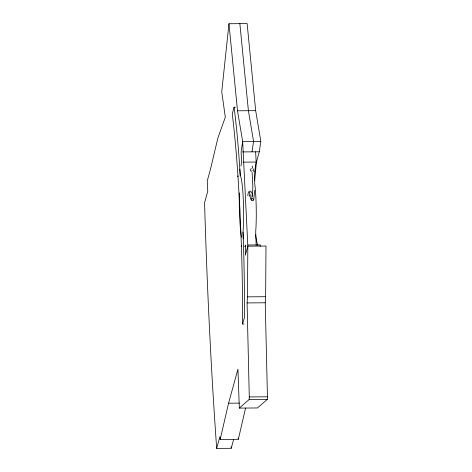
<?xml version="1.0" encoding="UTF-8"?>
<svg xmlns="http://www.w3.org/2000/svg" width="472" height="472" viewBox="0 0 472 472"><rect width="100%" height="100%" fill="white"/><g stroke="black" fill="none" stroke-linecap="round" stroke-linejoin="round"><path stroke-width="0.71" d="M245.576 408.038L238.336 439.302L220.176 439.444L228.566 403.206L237.935 369.192L239.328 408.097L249.139 399.53L249.281 396.952L247.086 302.924L247.481 296.853L247.835 246.166L242.673 141.547L237.51 110.79L228.967 23.742L247.127 23.6L255.671 110.649L260.833 141.405L259.281 151.789L256.396 162.25L254.679 180.587M239.328 408.097L257.488 407.956L267.294 399.389L267.441 396.804L265.246 302.782L265.642 296.711L265.996 246.024L247.835 246.166L245.351 255.193L245.711 245.021A44.592 4.844 89.6 0 1 244.555 246.59M260.19 246.36L260.243 244.909L247.894 245.003M254.738 190.316L253.783 199.119M244.036 324.046L242.626 324.058L244.443 317.461A218.046 23.677 89.6 0 0 243.286 239.021L243.027 232.082L243.351 226.536A37.341 4.053 89.6 0 0 240.921 177.23L240.23 175.383L239.829 168.976A218.046 23.677 89.6 0 0 234.065 107.232L235.475 107.221M228.967 23.742L221.74 91.786L225.315 117.209L217.875 138.036L210.5 169.159L207.255 180.929L207.763 191.166L204.559 202.789A794.647 86.282 89.6 0 0 216.683 448.4L231.209 448.288L233.658 439.397M252.013 151.842L253.564 141.464L248.402 110.708L239.864 23.659M241.398 245.458L241.257 246.201L241.404 245.652M234.065 107.232L232.253 113.829A261.358 28.379 89.6 0 1 237.888 174.752L239.953 209.816L241.452 246.933A261.358 28.379 89.6 0 1 242.626 324.058M237.965 175.926L237.811 176.475L237.976 176.109M239.835 169.129L240.23 175.383M247.835 195.697C248.006 188.163 253.057 190.835 252.207 196.411M249.771 196.181L250.142 194.824M243.275 238.856L243.027 232.082M216.683 448.4L219.887 436.777L220.176 439.444M249.93 192.771C249.222 189.673 250.089 204.417 253.452 199.951M253.358 200.193L253.871 198.895M250.951 168.622L251.305 168.256M252.225 198.73L251.535 199.432L252.567 193.809L252.844 186.44L252.113 172.398M237.51 110.79L255.671 110.649M260.833 141.405L242.673 141.547L241.121 151.931L241.623 162.162A44.592 4.844 89.6 0 0 240.98 165.955M242.573 151.919L259.281 151.789M243.08 162.15L256.154 162.049L255.647 151.813M247.481 296.853L265.642 296.711M247.086 302.924L265.246 302.782M249.281 396.952L267.441 396.804M249.139 399.53L267.294 399.389M228.566 403.206L239.463 403.118M252.479 198.694L252.325 198.724M253.216 168.84L254.054 171.961M238.189 437.969L238.336 439.302M254.65 178.51L254.792 182.398M257.895 245.381A44.592 4.844 89.6 0 1 255.564 234.383M254.314 178.776A44.592 4.844 89.6 0 1 256.154 162.049M231.209 448.288A794.647 86.282 89.6 0 1 231.103 446.825M241.41 237.251A44.592 4.844 89.6 0 1 239.292 192.895M252.272 170.646A0.997 0.956 21.8 0 1 250.726 170.87A0.997 0.956 21.8 0 1 250.862 169.354M252.308 166.061A218.046 23.677 89.6 0 1 252.449 168.168M254.614 182.847A37.341 4.053 89.6 0 1 256.025 226.436L255.694 231.982A218.046 23.677 89.6 0 1 256.16 245.216"/></g></svg>
